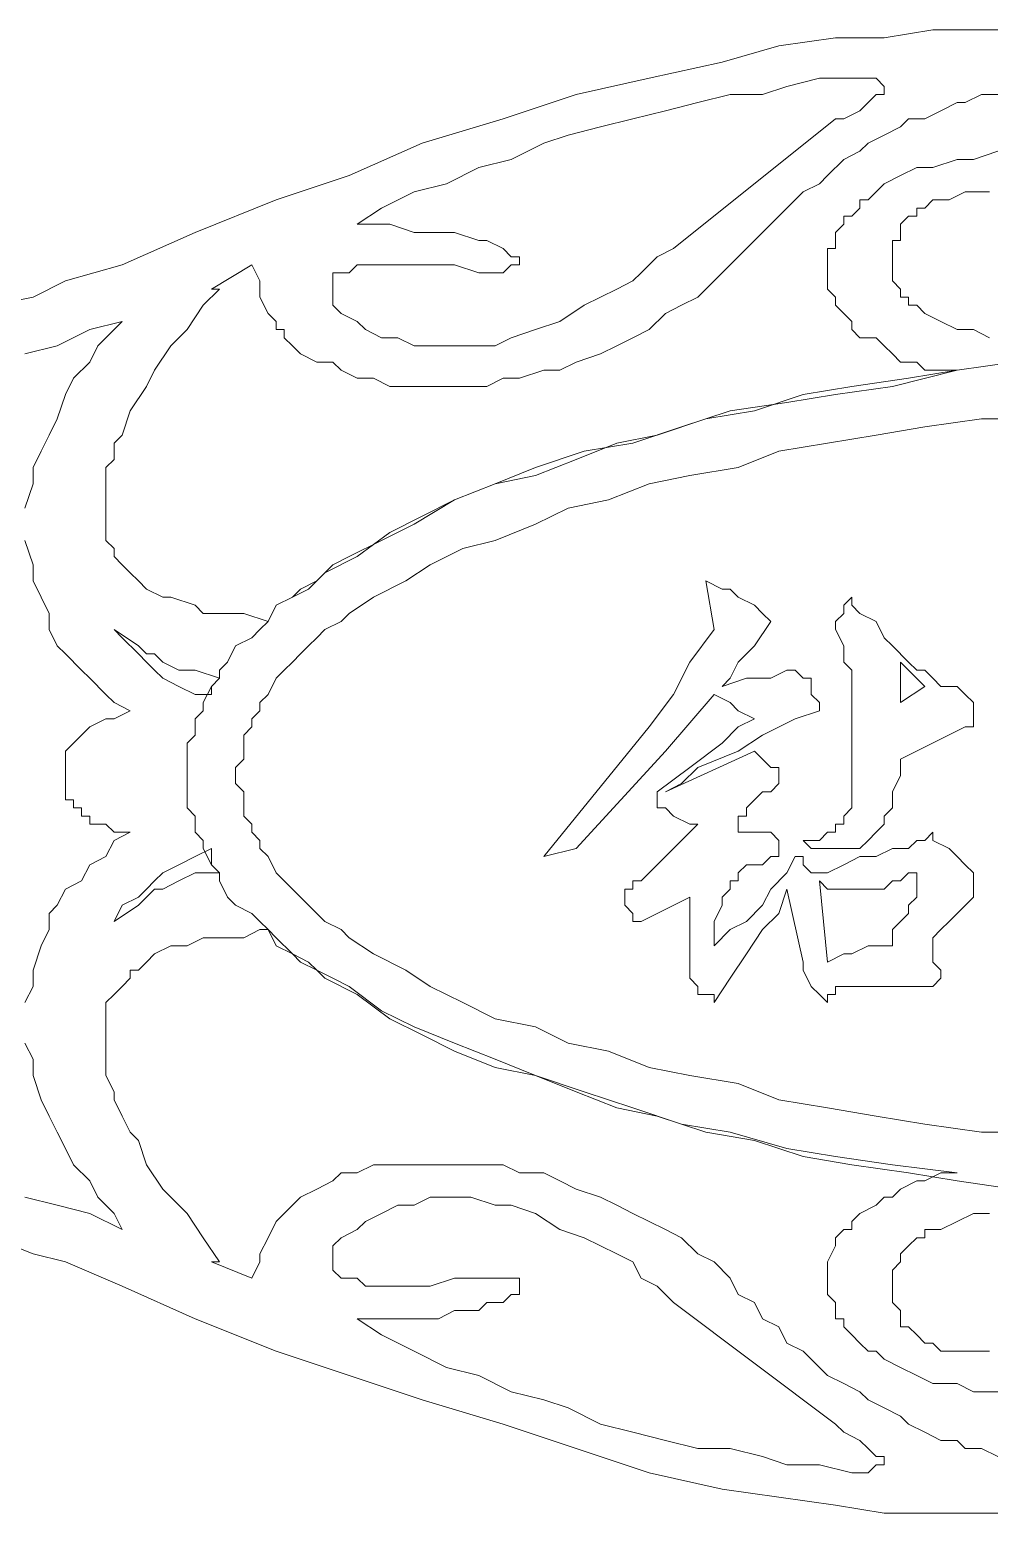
# Model space of a CAD drawing. Extents: x -66030 to 95157, y -13132 to 45879.
# Drawn here: x 401 to 863, y 9827 to 10541 of the extents above; entities that cross this region are included whole.
import ezdxf

# ---------------------------------------------------------------- set-up
doc = ezdxf.new("R2010")
doc.units = 0
doc.header["$LTSCALE"] = 100
doc.header["$MEASUREMENT"] = 0
doc.layers.get('0').update_dxf_attribs({"linetype": 'CONTINUOUS'})

msp = doc.modelspace()

# ---------------------------------------------------------------- linework, layer by layer
at = {"lineweight": 0}
for points in [[(875.26, 10541.37), (855.73, 10541.37), (836.2, 10541.37), (812.76, 10537.47), (789.33, 10537.47), (761.98, 10533.56), (734.64, 10525.75), (699.49, 10517.94), (664.34, 10510.12), (629.18, 10498.41), (590.12, 10486.69), (554.97, 10471.06), (519.81, 10459.35), (480.75, 10443.72), (445.6, 10428.1), (418.26, 10420.29), (402.64, 10412.48), (383.11, 10408.57)], [(875.26, 10541.37), (855.73, 10541.37), (836.2, 10541.37), (812.76, 10537.47), (789.33, 10537.47), (761.98, 10533.56), (734.64, 10525.75), (699.49, 10517.94), (664.34, 10510.12), (629.18, 10498.41), (590.12, 10486.69), (554.97, 10471.06), (519.81, 10459.35), (480.75, 10443.72), (445.6, 10428.1), (418.26, 10420.29), (402.64, 10412.48), (383.11, 10408.57)], [(867.45, 10482.78), (855.73, 10478.88), (847.92, 10478.88), (836.2, 10474.97), (828.39, 10474.97), (820.57, 10471.06), (812.76, 10467.16), (808.86, 10463.25), (804.95, 10459.35), (801.04, 10459.35), (801.04, 10455.44), (797.14, 10451.54), (793.23, 10451.54), (793.23, 10447.63), (789.33, 10443.72), (789.33, 10435.91), (785.42, 10435.91), (785.42, 10432.01), (785.42, 10428.1), (785.42, 10424.19), (785.42, 10420.29), (785.42, 10416.38), (789.33, 10412.48), (789.33, 10408.57), (793.23, 10404.66), (797.14, 10400.76), (797.14, 10396.85), (801.04, 10392.95), (808.86, 10392.95), (812.76, 10389.04), (816.67, 10385.13), (820.57, 10381.23), (828.39, 10381.23), (832.29, 10377.32), (840.1, 10377.32), (847.92, 10377.32), (847.92, 10377.32), (816.67, 10369.51), (789.33, 10365.6), (765.89, 10361.7), (738.55, 10357.79), (715.11, 10349.98), (691.68, 10342.17), (668.24, 10338.26), (644.81, 10330.45), (625.28, 10322.64), (605.75, 10314.83), (586.22, 10303.11), (570.59, 10295.3), (554.97, 10287.48), (547.16, 10283.58), (539.34, 10275.77), (535.44, 10271.86), (527.63, 10267.95), (519.81, 10264.05), (515.91, 10256.24), (504.19, 10260.14), (492.47, 10260.14), (484.66, 10260.14), (480.75, 10264.05), (469.04, 10267.95), (465.13, 10267.95), (457.32, 10271.86), (453.41, 10275.77), (449.51, 10279.67), (445.6, 10283.58), (441.69, 10287.48), (441.69, 10291.39), (437.79, 10295.3), (437.79, 10299.2), (437.79, 10303.11), (437.79, 10307.01), (437.79, 10314.83), (437.79, 10318.73), (437.79, 10322.64), (437.79, 10330.45), (441.69, 10334.36), (441.69, 10342.17), (445.6, 10346.07), (449.51, 10357.79), (457.32, 10369.51), (461.22, 10377.32), (469.04, 10389.04), (476.85, 10396.85), (484.66, 10408.57), (492.47, 10416.38), (488.57, 10416.38), (508.1, 10428.1), (512, 10420.29), (512, 10412.48), (515.91, 10404.66), (519.81, 10400.76), (519.81, 10396.85), (523.72, 10396.85), (523.72, 10392.95), (527.63, 10389.04), (531.53, 10385.13), (539.34, 10381.23), (547.16, 10381.23), (551.06, 10377.32), (558.87, 10373.42), (566.69, 10373.42), (574.5, 10369.51), (582.31, 10369.51), (594.03, 10369.51), (601.84, 10369.51), (609.65, 10369.51), (621.37, 10369.51), (629.18, 10373.42), (636.99, 10373.42), (648.71, 10377.32), (656.52, 10377.32), (664.34, 10381.23), (676.05, 10385.13), (683.86, 10389.04), (691.68, 10392.95), (699.49, 10396.85), (707.3, 10404.66), (715.11, 10408.57), (722.92, 10412.48), (730.74, 10420.29), (738.55, 10428.1), (742.45, 10432.01), (750.27, 10439.82), (754.17, 10443.72), (761.98, 10451.54), (765.89, 10455.44), (773.7, 10463.25), (781.51, 10467.16), (785.42, 10471.06), (793.23, 10478.88), (801.04, 10482.78), (804.95, 10486.69), (812.76, 10490.59), (820.57, 10494.5), (824.48, 10498.41), (832.29, 10498.41), (840.1, 10502.31), (847.92, 10506.22), (851.82, 10506.22), (859.63, 10510.12), (867.45, 10510.12)], [(867.45, 10482.78), (855.73, 10478.88), (847.92, 10478.88), (836.2, 10474.97), (828.39, 10474.97), (820.57, 10471.06), (812.76, 10467.16), (808.86, 10463.25), (804.95, 10459.35), (801.04, 10459.35), (801.04, 10455.44), (797.14, 10451.54), (793.23, 10451.54), (793.23, 10447.63), (789.33, 10443.72), (789.33, 10435.91), (785.42, 10435.91), (785.42, 10432.01), (785.42, 10428.1), (785.42, 10424.19), (785.42, 10420.29), (785.42, 10416.38), (789.33, 10412.48), (789.33, 10408.57), (793.23, 10404.66), (797.14, 10400.76), (797.14, 10396.85), (801.04, 10392.95), (808.86, 10392.95), (812.76, 10389.04), (816.67, 10385.13), (820.57, 10381.23), (828.39, 10381.23), (832.29, 10377.32), (840.1, 10377.32), (847.92, 10377.32), (847.92, 10377.32), (816.67, 10369.51), (789.33, 10365.6), (765.89, 10361.7), (738.55, 10357.79), (715.11, 10349.98), (691.68, 10342.17), (668.24, 10338.26), (644.81, 10330.45), (625.28, 10322.64), (605.75, 10314.83), (586.22, 10303.11), (570.59, 10295.3), (554.97, 10287.48), (547.16, 10283.58), (539.34, 10275.77), (535.44, 10271.86), (527.63, 10267.95), (519.81, 10264.05), (515.91, 10256.24), (504.19, 10260.14), (492.47, 10260.14), (484.66, 10260.14), (480.75, 10264.05), (469.04, 10267.95), (465.13, 10267.95), (457.32, 10271.86), (453.41, 10275.77), (449.51, 10279.67), (445.6, 10283.58), (441.69, 10287.48), (441.69, 10291.39), (437.79, 10295.3), (437.79, 10299.2), (437.79, 10303.11), (437.79, 10307.01), (437.79, 10314.83), (437.79, 10318.73), (437.79, 10322.64), (437.79, 10330.45), (441.69, 10334.36), (441.69, 10342.17), (445.6, 10346.07), (449.51, 10357.79), (457.32, 10369.51), (461.22, 10377.32), (469.04, 10389.04), (476.85, 10396.85), (484.66, 10408.57), (492.47, 10416.38), (488.57, 10416.38), (508.1, 10428.1), (512, 10420.29), (512, 10412.48), (515.91, 10404.66), (519.81, 10400.76), (519.81, 10396.85), (523.72, 10396.85), (523.72, 10392.95), (527.63, 10389.04), (531.53, 10385.13), (539.34, 10381.23), (547.16, 10381.23), (551.06, 10377.32), (558.87, 10373.42), (566.69, 10373.42), (574.5, 10369.51), (582.31, 10369.51), (594.03, 10369.51), (601.84, 10369.51), (609.65, 10369.51), (621.37, 10369.51), (629.18, 10373.42), (636.99, 10373.42), (648.71, 10377.32), (656.52, 10377.32), (664.34, 10381.23), (676.05, 10385.13), (683.86, 10389.04), (691.68, 10392.95), (699.49, 10396.85), (707.3, 10404.66), (715.11, 10408.57), (722.92, 10412.48), (730.74, 10420.29), (738.55, 10428.1), (742.45, 10432.01), (750.27, 10439.82), (754.17, 10443.72), (761.98, 10451.54), (765.89, 10455.44), (773.7, 10463.25), (781.51, 10467.16), (785.42, 10471.06), (793.23, 10478.88), (801.04, 10482.78), (804.95, 10486.69), (812.76, 10490.59), (820.57, 10494.5), (824.48, 10498.41), (832.29, 10498.41), (840.1, 10502.31), (847.92, 10506.22), (851.82, 10506.22), (859.63, 10510.12), (867.45, 10510.12)], [(863.54, 10392.95), (855.73, 10396.85), (847.92, 10396.85), (840.1, 10400.76), (832.29, 10404.66), (832.29, 10404.66), (828.39, 10408.57), (824.48, 10408.57), (824.48, 10412.48), (820.57, 10412.48), (820.57, 10416.38), (816.67, 10420.29), (816.67, 10424.19), (816.67, 10428.1), (816.67, 10428.1), (816.67, 10432.01), (816.67, 10435.91), (816.67, 10439.82), (820.57, 10439.82), (820.57, 10443.72), (820.57, 10447.63), (824.48, 10451.54), (828.39, 10451.54), (828.39, 10455.44), (832.29, 10455.44), (836.2, 10459.35), (840.1, 10459.35), (844.01, 10459.35), (851.82, 10463.25), (855.73, 10463.25), (859.63, 10463.25), (863.54, 10463.25)], [(863.54, 10392.95), (855.73, 10396.85), (847.92, 10396.85), (840.1, 10400.76), (832.29, 10404.66), (832.29, 10404.66), (828.39, 10408.57), (824.48, 10408.57), (824.48, 10412.48), (820.57, 10412.48), (820.57, 10416.38), (816.67, 10420.29), (816.67, 10424.19), (816.67, 10428.1), (816.67, 10428.1), (816.67, 10432.01), (816.67, 10435.91), (816.67, 10439.82), (820.57, 10439.82), (820.57, 10443.72), (820.57, 10447.63), (824.48, 10451.54), (828.39, 10451.54), (828.39, 10455.44), (832.29, 10455.44), (836.2, 10459.35), (840.1, 10459.35), (844.01, 10459.35), (851.82, 10463.25), (855.73, 10463.25), (859.63, 10463.25), (863.54, 10463.25)], [(398.73, 10385.13), (414.35, 10389.04), (429.98, 10396.85), (445.6, 10400.76), (441.69, 10396.85), (433.88, 10389.04), (429.98, 10381.23), (422.17, 10373.42), (418.26, 10365.6), (414.35, 10353.89), (410.45, 10346.07), (406.54, 10338.26), (402.64, 10330.45), (402.64, 10322.64), (398.73, 10310.92)], [(398.73, 10385.13), (414.35, 10389.04), (429.98, 10396.85), (445.6, 10400.76), (441.69, 10396.85), (433.88, 10389.04), (429.98, 10381.23), (422.17, 10373.42), (418.26, 10365.6), (414.35, 10353.89), (410.45, 10346.07), (406.54, 10338.26), (402.64, 10330.45), (402.64, 10322.64), (398.73, 10310.92)], [(875.26, 10381.23), (847.92, 10377.32), (824.48, 10373.42), (797.14, 10369.51), (773.7, 10365.6), (750.27, 10357.79), (726.83, 10353.89), (703.39, 10346.07), (683.86, 10342.17), (664.34, 10334.36), (644.81, 10326.54), (625.28, 10322.64), (605.75, 10314.83), (590.12, 10307.01), (574.5, 10299.2), (558.87, 10287.48), (543.25, 10279.67), (539.34, 10275.77), (531.53, 10271.86), (527.63, 10267.95), (519.81, 10264.05), (515.91, 10256.24), (512, 10252.33), (508.1, 10248.42), (500.28, 10244.52), (496.38, 10236.71), (492.47, 10232.8), (492.47, 10228.89), (488.57, 10224.99), (484.66, 10217.18), (484.66, 10213.27), (480.75, 10209.37), (480.75, 10201.55), (476.85, 10197.65), (476.85, 10193.74), (476.85, 10185.93), (476.85, 10182.02), (476.85, 10178.12), (476.85, 10170.31), (476.85, 10166.4), (480.75, 10162.49), (480.75, 10154.68), (484.66, 10150.78), (484.66, 10146.87), (488.57, 10139.06), (492.47, 10135.15), (492.47, 10131.25), (496.38, 10123.43), (500.28, 10119.53), (508.1, 10115.62), (512, 10111.72), (515.91, 10107.81), (519.81, 10100), (527.63, 10096.09), (531.53, 10092.19), (539.34, 10088.28), (543.25, 10084.37), (558.87, 10076.56), (574.5, 10064.84), (590.12, 10057.03), (605.75, 10049.22), (625.28, 10041.41), (644.81, 10037.5), (664.34, 10029.69), (683.86, 10021.88), (703.39, 10017.97), (726.83, 10010.16), (750.27, 10006.25), (773.7, 9998.44), (797.14, 9994.54), (824.48, 9990.63), (847.92, 9986.72), (875.26, 9982.82)], [(883.07, 10353.89), (859.63, 10353.89), (832.29, 10349.98), (808.86, 10346.07), (785.42, 10342.17), (761.98, 10338.26), (742.45, 10330.45), (719.02, 10326.54), (699.49, 10322.64), (679.96, 10314.83), (660.43, 10310.92), (644.81, 10303.11), (625.28, 10295.3), (609.65, 10291.39), (594.03, 10283.58), (582.31, 10275.77), (566.69, 10267.95), (554.97, 10260.14), (551.06, 10256.24), (543.25, 10252.33), (539.34, 10248.42), (535.44, 10244.52), (531.53, 10240.61), (527.63, 10236.71), (523.72, 10232.8), (519.81, 10228.89), (515.91, 10221.08), (512, 10217.18), (512, 10213.27), (508.1, 10209.37), (508.1, 10205.46), (504.19, 10201.55), (504.19, 10197.65), (504.19, 10189.84), (500.28, 10185.93), (500.28, 10182.02), (500.28, 10178.12), (504.19, 10174.21), (504.19, 10166.4), (504.19, 10162.49), (508.1, 10158.59), (508.1, 10154.68), (512, 10150.78), (512, 10146.87), (515.91, 10142.96), (519.81, 10135.15), (523.72, 10131.25), (527.63, 10127.34), (531.53, 10123.43), (535.44, 10119.53), (539.34, 10115.62), (543.25, 10111.72), (551.06, 10107.81), (554.97, 10103.9), (566.69, 10096.09), (582.31, 10088.28), (594.03, 10080.47), (609.65, 10072.66), (625.28, 10064.84), (644.81, 10060.94), (660.43, 10053.13), (679.96, 10049.22), (699.49, 10041.41), (719.02, 10037.5), (742.45, 10033.6), (761.98, 10025.78), (785.42, 10021.88), (808.86, 10017.97), (832.29, 10014.07), (859.63, 10010.16), (883.07, 10010.16)], [(398.73, 10295.3), (402.64, 10283.58), (402.64, 10275.77), (406.54, 10267.95), (410.45, 10260.14), (410.45, 10252.33), (414.35, 10244.52), (418.26, 10240.61), (426.07, 10232.8), (429.98, 10228.89), (437.79, 10221.08), (441.69, 10217.18), (449.51, 10213.27), (441.69, 10209.37), (437.79, 10209.37), (429.98, 10205.46), (429.98, 10205.46), (426.07, 10201.55), (426.07, 10201.55), (422.17, 10197.65), (422.17, 10197.65), (418.26, 10193.74), (418.26, 10193.74), (418.26, 10189.84), (418.26, 10185.93), (418.26, 10185.93), (418.26, 10185.93), (418.26, 10185.93), (418.26, 10182.02), (418.26, 10182.02), (418.26, 10182.02), (418.26, 10182.02), (418.26, 10178.12), (418.26, 10174.21), (418.26, 10174.21), (418.26, 10170.31), (422.17, 10170.31), (422.17, 10166.4), (426.07, 10166.4), (426.07, 10162.49), (429.98, 10162.49), (429.98, 10158.59), (437.79, 10158.59), (441.69, 10154.68), (449.51, 10154.68), (441.69, 10150.78), (437.79, 10142.96), (429.98, 10139.06), (426.07, 10131.25), (418.26, 10127.34), (414.35, 10119.53), (410.45, 10115.62), (410.45, 10107.81), (406.54, 10100), (402.64, 10088.28), (402.64, 10080.47), (398.73, 10072.66)], [(398.73, 10295.3), (402.64, 10283.58), (402.64, 10275.77), (406.54, 10267.95), (410.45, 10260.14), (410.45, 10252.33), (414.35, 10244.52), (418.26, 10240.61), (426.07, 10232.8), (429.98, 10228.89), (437.79, 10221.08), (441.69, 10217.18), (449.51, 10213.27), (441.69, 10209.37), (437.79, 10209.37), (429.98, 10205.46), (429.98, 10205.46), (426.07, 10201.55), (426.07, 10201.55), (422.17, 10197.65), (422.17, 10197.65), (418.26, 10193.74), (418.26, 10193.74), (418.26, 10189.84), (418.26, 10185.93), (418.26, 10185.93), (418.26, 10185.93), (418.26, 10185.93), (418.26, 10182.02), (418.26, 10182.02), (418.26, 10182.02), (418.26, 10182.02), (418.26, 10178.12), (418.26, 10174.21), (418.26, 10174.21), (418.26, 10170.31), (422.17, 10170.31), (422.17, 10166.4), (426.07, 10166.4), (426.07, 10162.49), (429.98, 10162.49), (429.98, 10158.59), (437.79, 10158.59), (441.69, 10154.68), (449.51, 10154.68), (441.69, 10150.78), (437.79, 10142.96), (429.98, 10139.06), (426.07, 10131.25), (418.26, 10127.34), (414.35, 10119.53), (410.45, 10115.62), (410.45, 10107.81), (406.54, 10100), (402.64, 10088.28), (402.64, 10080.47), (398.73, 10072.66)], [(867.45, 9885.17), (855.73, 9885.17), (847.92, 9889.08), (836.2, 9889.08), (828.39, 9892.98), (820.57, 9896.89), (812.76, 9900.79), (808.86, 9904.7), (804.95, 9904.7), (801.04, 9908.61), (801.04, 9908.61), (797.14, 9912.51), (793.23, 9916.42), (793.23, 9920.32), (789.33, 9920.32), (789.33, 9928.14), (785.42, 9932.04), (785.42, 9935.95), (785.42, 9935.95), (785.42, 9939.85), (785.42, 9943.76), (785.42, 9947.67), (789.33, 9955.48), (789.33, 9959.38), (793.23, 9963.29), (797.14, 9963.29), (797.14, 9967.2), (801.04, 9971.1), (808.86, 9975.01), (812.76, 9978.91), (816.67, 9978.91), (820.57, 9982.82), (828.39, 9986.72), (832.29, 9986.72), (840.1, 9990.63), (847.92, 9990.63), (847.92, 9990.63), (816.67, 9994.54), (789.33, 9998.44), (765.89, 10002.35), (738.55, 10010.16), (715.11, 10014.07), (691.68, 10021.88), (668.24, 10029.69), (644.81, 10037.5), (625.28, 10045.31), (605.75, 10053.13), (586.22, 10060.94), (570.59, 10068.75), (554.97, 10080.47), (547.16, 10084.37), (539.34, 10088.28), (535.44, 10092.19), (527.63, 10096.09), (519.81, 10103.9), (515.91, 10107.81), (512, 10107.81), (504.19, 10103.9), (496.38, 10103.9), (484.66, 10103.9), (476.85, 10100), (469.04, 10100), (461.22, 10096.09), (457.32, 10092.19), (453.41, 10088.28), (449.51, 10088.28), (449.51, 10084.37), (445.6, 10080.47), (441.69, 10076.56), (437.79, 10072.66), (437.79, 10064.84), (437.79, 10060.94), (437.79, 10053.13), (437.79, 10049.22), (437.79, 10041.41), (437.79, 10037.5), (441.69, 10029.69), (441.69, 10025.78), (445.6, 10017.97), (449.51, 10010.16), (453.41, 10006.25), (457.32, 9994.54), (465.13, 9982.82), (476.85, 9971.1), (484.66, 9959.38), (492.47, 9947.67), (488.57, 9947.67), (508.1, 9939.85), (512, 9947.67), (512, 9951.57), (515.91, 9959.38), (519.81, 9967.2), (519.81, 9967.2), (523.72, 9971.1), (523.72, 9971.1), (527.63, 9975.01), (531.53, 9978.91), (539.34, 9982.82), (547.16, 9986.72), (551.06, 9990.63), (558.87, 9990.63), (566.69, 9994.54), (574.5, 9994.54), (582.31, 9994.54), (594.03, 9994.54), (601.84, 9994.54), (609.65, 9994.54), (621.37, 9994.54), (629.18, 9994.54), (636.99, 9990.63), (648.71, 9990.63), (656.52, 9986.72), (664.34, 9982.82), (676.05, 9978.91), (683.86, 9975.01), (691.68, 9971.1), (699.49, 9967.2), (707.3, 9963.29), (715.11, 9959.38), (722.92, 9951.57), (730.74, 9947.67), (738.55, 9939.85), (742.45, 9932.04), (750.27, 9928.14), (754.17, 9920.32), (761.98, 9916.42), (765.89, 9908.61), (773.7, 9904.7), (781.51, 9896.89), (785.42, 9892.98), (793.23, 9889.08), (801.04, 9885.17), (804.95, 9881.26), (812.76, 9877.36), (820.57, 9873.45), (824.48, 9869.55), (832.29, 9865.64), (840.1, 9861.73), (847.92, 9861.73), (851.82, 9857.83), (859.63, 9857.83), (867.45, 9853.92)], [(867.45, 9885.17), (855.73, 9885.17), (847.92, 9889.08), (836.2, 9889.08), (828.39, 9892.98), (820.57, 9896.89), (812.76, 9900.79), (808.86, 9904.7), (804.95, 9904.7), (801.04, 9908.61), (801.04, 9908.61), (797.14, 9912.51), (793.23, 9916.42), (793.23, 9920.32), (789.33, 9920.32), (789.33, 9928.14), (785.42, 9932.04), (785.42, 9935.95), (785.42, 9935.95), (785.42, 9939.85), (785.42, 9943.76), (785.42, 9947.67), (789.33, 9955.48), (789.33, 9959.38), (793.23, 9963.29), (797.14, 9963.29), (797.14, 9967.2), (801.04, 9971.1), (808.86, 9975.01), (812.76, 9978.91), (816.67, 9978.91), (820.57, 9982.82), (828.39, 9986.72), (832.29, 9986.72), (840.1, 9990.63), (847.92, 9990.63), (847.92, 9990.63), (816.67, 9994.54), (789.33, 9998.44), (765.89, 10002.35), (738.55, 10010.16), (715.11, 10014.07), (691.68, 10021.88), (668.24, 10029.69), (644.81, 10037.5), (625.28, 10045.31), (605.75, 10053.13), (586.22, 10060.94), (570.59, 10068.75), (554.97, 10080.47), (547.16, 10084.37), (539.34, 10088.28), (535.44, 10092.19), (527.63, 10096.09), (519.81, 10103.9), (515.91, 10107.81), (512, 10107.81), (504.19, 10103.9), (496.38, 10103.9), (484.66, 10103.9), (476.85, 10100), (469.04, 10100), (461.22, 10096.09), (457.32, 10092.19), (453.41, 10088.28), (449.51, 10088.28), (449.51, 10084.37), (445.6, 10080.47), (441.69, 10076.56), (437.79, 10072.66), (437.79, 10064.84), (437.79, 10060.94), (437.79, 10053.13), (437.79, 10049.22), (437.79, 10041.41), (437.79, 10037.5), (441.69, 10029.69), (441.69, 10025.78), (445.6, 10017.97), (449.51, 10010.16), (453.41, 10006.25), (457.32, 9994.54), (465.13, 9982.82), (476.85, 9971.1), (484.66, 9959.38), (492.47, 9947.67), (488.57, 9947.67), (508.1, 9939.85), (512, 9947.67), (512, 9951.57), (515.91, 9959.38), (519.81, 9967.2), (519.81, 9967.2), (523.72, 9971.1), (523.72, 9971.1), (527.63, 9975.01), (531.53, 9978.91), (539.34, 9982.82), (547.16, 9986.72), (551.06, 9990.63), (558.87, 9990.63), (566.69, 9994.54), (574.5, 9994.54), (582.31, 9994.54), (594.03, 9994.54), (601.84, 9994.54), (609.65, 9994.54), (621.37, 9994.54), (629.18, 9994.54), (636.99, 9990.63), (648.71, 9990.63), (656.52, 9986.72), (664.34, 9982.82), (676.05, 9978.91), (683.86, 9975.01), (691.68, 9971.1), (699.49, 9967.2), (707.3, 9963.29), (715.11, 9959.38), (722.92, 9951.57), (730.74, 9947.67), (738.55, 9939.85), (742.45, 9932.04), (750.27, 9928.14), (754.17, 9920.32), (761.98, 9916.42), (765.89, 9908.61), (773.7, 9904.7), (781.51, 9896.89), (785.42, 9892.98), (793.23, 9889.08), (801.04, 9885.17), (804.95, 9881.26), (812.76, 9877.36), (820.57, 9873.45), (824.48, 9869.55), (832.29, 9865.64), (840.1, 9861.73), (847.92, 9861.73), (851.82, 9857.83), (859.63, 9857.83), (867.45, 9853.92)], [(398.73, 10053.13), (402.64, 10045.31), (402.64, 10037.5), (406.54, 10025.78), (410.45, 10017.97), (414.35, 10010.16), (418.26, 10002.35), (422.17, 9994.54), (429.98, 9986.72), (433.88, 9978.91), (441.69, 9971.1), (445.6, 9963.29), (429.98, 9971.1), (414.35, 9975.01), (398.73, 9978.91)], [(398.73, 10053.13), (402.64, 10045.31), (402.64, 10037.5), (406.54, 10025.78), (410.45, 10017.97), (414.35, 10010.16), (418.26, 10002.35), (422.17, 9994.54), (429.98, 9986.72), (433.88, 9978.91), (441.69, 9971.1), (445.6, 9963.29), (429.98, 9971.1), (414.35, 9975.01), (398.73, 9978.91)], [(863.54, 9971.1), (855.73, 9971.1), (847.92, 9967.2), (840.1, 9963.29), (832.29, 9963.29), (832.29, 9959.38), (828.39, 9959.38), (824.48, 9955.48), (824.48, 9955.48), (820.57, 9951.57), (820.57, 9947.67), (816.67, 9943.76), (816.67, 9943.76), (816.67, 9939.85), (816.67, 9935.95), (816.67, 9935.95), (816.67, 9932.04), (816.67, 9928.14), (820.57, 9924.23), (820.57, 9920.32), (820.57, 9916.42), (824.48, 9916.42), (828.39, 9912.51), (828.39, 9912.51), (832.29, 9908.61), (836.2, 9908.61), (840.1, 9904.7), (844.01, 9904.7), (851.82, 9904.7), (855.73, 9904.7), (859.63, 9904.7), (863.54, 9904.7)], [(863.54, 9971.1), (855.73, 9971.1), (847.92, 9967.2), (840.1, 9963.29), (832.29, 9963.29), (832.29, 9959.38), (828.39, 9959.38), (824.48, 9955.48), (824.48, 9955.48), (820.57, 9951.57), (820.57, 9947.67), (816.67, 9943.76), (816.67, 9943.76), (816.67, 9939.85), (816.67, 9935.95), (816.67, 9935.95), (816.67, 9932.04), (816.67, 9928.14), (820.57, 9924.23), (820.57, 9920.32), (820.57, 9916.42), (824.48, 9916.42), (828.39, 9912.51), (828.39, 9912.51), (832.29, 9908.61), (836.2, 9908.61), (840.1, 9904.7), (844.01, 9904.7), (851.82, 9904.7), (855.73, 9904.7), (859.63, 9904.7), (863.54, 9904.7)], [(383.11, 9959.38), (402.64, 9951.57), (418.26, 9947.67), (445.6, 9935.95), (480.75, 9920.32), (519.81, 9904.7), (554.97, 9892.98), (590.12, 9881.26), (629.18, 9869.55), (664.34, 9857.83), (699.49, 9846.11), (734.64, 9838.3), (761.98, 9834.39), (789.33, 9830.49), (812.76, 9826.58), (836.2, 9826.58), (855.73, 9826.58), (875.26, 9826.58)], [(383.11, 9959.38), (402.64, 9951.57), (418.26, 9947.67), (445.6, 9935.95), (480.75, 9920.32), (519.81, 9904.7), (554.97, 9892.98), (590.12, 9881.26), (629.18, 9869.55), (664.34, 9857.83), (699.49, 9846.11), (734.64, 9838.3), (761.98, 9834.39), (789.33, 9830.49), (812.76, 9826.58), (836.2, 9826.58), (855.73, 9826.58), (875.26, 9826.58)]]:
    msp.add_lwpolyline(points, dxfattribs=at)
for points in [[(797.14, 10517.94), (781.51, 10517.94), (765.89, 10514.03), (754.17, 10510.12), (738.55, 10510.12), (722.92, 10506.22), (707.3, 10502.31), (691.68, 10498.41), (676.05, 10494.5), (660.43, 10490.59), (648.71, 10486.69), (633.09, 10478.88), (617.46, 10474.97), (601.84, 10467.16), (586.22, 10463.25), (570.59, 10455.44), (558.87, 10447.63), (574.5, 10447.63), (586.22, 10443.72), (597.93, 10443.72), (605.75, 10443.72), (617.46, 10439.82), (621.37, 10439.82), (629.18, 10435.91), (633.09, 10432.01), (636.99, 10432.01), (636.99, 10432.01), (636.99, 10432.01), (636.99, 10428.1), (636.99, 10428.1), (636.99, 10428.1), (636.99, 10428.1), (633.09, 10428.1), (629.18, 10424.19), (625.28, 10424.19), (617.46, 10424.19), (605.75, 10428.1), (594.03, 10428.1), (586.22, 10428.1), (578.4, 10428.1), (570.59, 10428.1), (562.78, 10428.1), (558.87, 10428.1), (554.97, 10424.19), (551.06, 10424.19), (547.16, 10424.19), (547.16, 10420.29), (547.16, 10420.29), (547.16, 10416.38), (547.16, 10416.38), (547.16, 10412.48), (547.16, 10408.57), (551.06, 10404.66), (558.87, 10400.76), (562.78, 10396.85), (570.59, 10392.95), (578.4, 10392.95), (586.22, 10389.04), (594.03, 10389.04), (605.75, 10389.04), (613.56, 10389.04), (617.46, 10389.04), (625.28, 10389.04), (633.09, 10392.95), (644.81, 10396.85), (656.52, 10400.76), (668.24, 10408.57), (683.86, 10416.38), (691.68, 10420.29), (695.58, 10424.19), (703.39, 10432.01), (711.21, 10435.91), (789.33, 10498.41), (793.23, 10498.41), (801.04, 10502.31), (804.95, 10506.22), (808.86, 10510.12), (812.76, 10510.12), (812.76, 10514.03), (812.76, 10514.03), (812.76, 10514.03), (812.76, 10514.03), (808.86, 10517.94), (808.86, 10517.94), (804.95, 10517.94), (797.14, 10517.94)], [(797.14, 10517.94), (781.51, 10517.94), (765.89, 10514.03), (754.17, 10510.12), (738.55, 10510.12), (722.92, 10506.22), (707.3, 10502.31), (691.68, 10498.41), (676.05, 10494.5), (660.43, 10490.59), (648.71, 10486.69), (633.09, 10478.88), (617.46, 10474.97), (601.84, 10467.16), (586.22, 10463.25), (570.59, 10455.44), (558.87, 10447.63), (574.5, 10447.63), (586.22, 10443.72), (597.93, 10443.72), (605.75, 10443.72), (617.46, 10439.82), (621.37, 10439.82), (629.18, 10435.91), (633.09, 10432.01), (636.99, 10432.01), (636.99, 10432.01), (636.99, 10432.01), (636.99, 10428.1), (636.99, 10428.1), (636.99, 10428.1), (636.99, 10428.1), (633.09, 10428.1), (629.18, 10424.19), (625.28, 10424.19), (617.46, 10424.19), (605.75, 10428.1), (594.03, 10428.1), (586.22, 10428.1), (578.4, 10428.1), (570.59, 10428.1), (562.78, 10428.1), (558.87, 10428.1), (554.97, 10424.19), (551.06, 10424.19), (547.16, 10424.19), (547.16, 10420.29), (547.16, 10420.29), (547.16, 10416.38), (547.16, 10416.38), (547.16, 10412.48), (547.16, 10408.57), (551.06, 10404.66), (558.87, 10400.76), (562.78, 10396.85), (570.59, 10392.95), (578.4, 10392.95), (586.22, 10389.04), (594.03, 10389.04), (605.75, 10389.04), (613.56, 10389.04), (617.46, 10389.04), (625.28, 10389.04), (633.09, 10392.95), (644.81, 10396.85), (656.52, 10400.76), (668.24, 10408.57), (683.86, 10416.38), (691.68, 10420.29), (695.58, 10424.19), (703.39, 10432.01), (711.21, 10435.91), (789.33, 10498.41), (793.23, 10498.41), (801.04, 10502.31), (804.95, 10506.22), (808.86, 10510.12), (812.76, 10510.12), (812.76, 10514.03), (812.76, 10514.03), (812.76, 10514.03), (812.76, 10514.03), (808.86, 10517.94), (808.86, 10517.94), (804.95, 10517.94), (797.14, 10517.94)], [(855.73, 10123.43), (847.92, 10115.62), (844.01, 10111.72), (840.1, 10107.81), (836.2, 10103.9), (836.2, 10100), (836.2, 10096.09), (836.2, 10092.19), (840.1, 10088.28), (840.1, 10088.28), (840.1, 10084.37), (840.1, 10084.37), (836.2, 10080.47), (836.2, 10080.47), (836.2, 10080.47), (828.39, 10080.47), (824.48, 10080.47), (820.57, 10080.47), (801.04, 10080.47), (797.14, 10080.47), (793.23, 10080.47), (789.33, 10080.47), (789.33, 10076.56), (785.42, 10076.56), (785.42, 10072.66), (781.51, 10076.56), (781.51, 10076.56), (777.61, 10080.47), (773.7, 10088.28), (773.7, 10092.19), (765.89, 10127.34), (761.98, 10115.62), (754.17, 10107.81), (746.36, 10096.09), (738.55, 10084.37), (730.74, 10072.66), (730.74, 10076.56), (726.83, 10076.56), (722.92, 10076.56), (722.92, 10080.47), (722.92, 10080.47), (719.02, 10084.37), (719.02, 10084.37), (719.02, 10088.28), (719.02, 10111.72), (719.02, 10123.43), (695.58, 10111.72), (695.58, 10111.72), (691.68, 10111.72), (691.68, 10115.62), (691.68, 10115.62), (687.77, 10119.53), (687.77, 10119.53), (687.77, 10123.43), (687.77, 10123.43), (687.77, 10127.34), (687.77, 10127.34), (691.68, 10127.34), (691.68, 10131.25), (695.58, 10131.25), (699.49, 10135.15), (707.3, 10142.96), (711.21, 10146.87), (715.11, 10150.78), (719.02, 10154.68), (722.92, 10158.59), (719.02, 10158.59), (719.02, 10158.59), (711.21, 10162.49), (707.3, 10166.4), (703.39, 10166.4), (703.39, 10166.4), (703.39, 10170.31), (703.39, 10170.31), (703.39, 10170.31), (703.39, 10174.21), (703.39, 10174.21), (719.02, 10185.93), (734.64, 10197.65), (742.45, 10205.46), (750.27, 10209.37), (742.45, 10213.27), (738.55, 10217.18), (730.74, 10221.08), (707.3, 10193.74), (664.34, 10146.87), (648.71, 10142.96), (699.49, 10205.46), (711.21, 10221.08), (719.02, 10236.71), (730.74, 10252.33), (726.83, 10275.77), (734.64, 10271.86), (738.55, 10271.86), (742.45, 10267.95), (750.27, 10264.05), (754.17, 10260.14), (758.08, 10256.24), (750.27, 10244.52), (746.36, 10240.61), (742.45, 10236.71), (738.55, 10228.89), (734.64, 10224.99), (746.36, 10228.89), (754.17, 10228.89), (758.08, 10228.89), (765.89, 10232.8), (769.8, 10232.8), (773.7, 10228.89), (777.61, 10228.89), (777.61, 10224.99), (777.61, 10221.08), (781.51, 10217.18), (781.51, 10213.27), (769.8, 10209.37), (754.17, 10201.55), (742.45, 10193.74), (722.92, 10185.93), (715.11, 10178.12), (707.3, 10174.21), (707.3, 10174.21), (750.27, 10193.74), (754.17, 10189.84), (758.08, 10185.93), (761.98, 10185.93), (761.98, 10185.93), (761.98, 10182.02), (761.98, 10182.02), (761.98, 10178.12), (761.98, 10178.12), (761.98, 10178.12), (758.08, 10174.21), (754.17, 10174.21), (750.27, 10170.31), (750.27, 10170.31), (746.36, 10166.4), (746.36, 10166.4), (746.36, 10162.49), (742.45, 10162.49), (742.45, 10158.59), (742.45, 10158.59), (742.45, 10154.68), (746.36, 10154.68), (750.27, 10154.68), (750.27, 10154.68), (754.17, 10154.68), (758.08, 10154.68), (758.08, 10154.68), (761.98, 10150.78), (761.98, 10150.78), (761.98, 10146.87), (761.98, 10142.96), (758.08, 10142.96), (754.17, 10139.06), (746.36, 10139.06), (742.45, 10135.15), (742.45, 10131.25), (738.55, 10131.25), (738.55, 10127.34), (734.64, 10123.43), (734.64, 10119.53), (730.74, 10111.72), (730.74, 10107.81), (730.74, 10103.9), (730.74, 10100), (738.55, 10107.81), (746.36, 10111.72), (754.17, 10119.53), (758.08, 10127.34), (765.89, 10135.15), (769.8, 10142.96), (773.7, 10142.96), (773.7, 10139.06), (773.7, 10139.06), (773.7, 10139.06), (777.61, 10135.15), (781.51, 10135.15), (785.42, 10135.15), (793.23, 10139.06), (801.04, 10142.96), (804.95, 10142.96), (808.86, 10142.96), (816.67, 10146.87), (824.48, 10146.87), (828.39, 10150.78), (832.29, 10150.78), (836.2, 10154.68), (836.2, 10154.68), (836.2, 10150.78), (844.01, 10146.87), (847.92, 10142.96), (851.82, 10139.06), (851.82, 10139.06), (855.73, 10135.15), (855.73, 10135.15), (855.73, 10131.25), (855.73, 10131.25), (855.73, 10127.34), (855.73, 10127.34), (855.73, 10123.43)], [(851.82, 10205.46), (820.57, 10189.84), (820.57, 10182.02), (816.67, 10174.21), (816.67, 10166.4), (812.76, 10162.49), (812.76, 10158.59), (808.86, 10154.68), (804.95, 10150.78), (804.95, 10150.78), (801.04, 10146.87), (797.14, 10146.87), (793.23, 10146.87), (789.33, 10146.87), (789.33, 10146.87), (785.42, 10146.87), (781.51, 10146.87), (781.51, 10146.87), (777.61, 10146.87), (773.7, 10150.78), (781.51, 10150.78), (781.51, 10150.78), (785.42, 10154.68), (789.33, 10154.68), (789.33, 10158.59), (789.33, 10158.59), (793.23, 10158.59), (793.23, 10162.49), (797.14, 10166.4), (797.14, 10178.12), (797.14, 10189.84), (797.14, 10201.55), (797.14, 10213.27), (797.14, 10224.99), (797.14, 10232.8), (793.23, 10236.71), (793.23, 10244.52), (789.33, 10252.33), (789.33, 10252.33), (789.33, 10256.24), (793.23, 10260.14), (793.23, 10264.05), (793.23, 10264.05), (797.14, 10267.95), (797.14, 10264.05), (801.04, 10260.14), (808.86, 10256.24), (812.76, 10248.42), (816.67, 10244.52), (824.48, 10236.71), (828.39, 10232.8), (832.29, 10232.8), (836.2, 10228.89), (840.1, 10224.99), (844.01, 10224.99), (847.92, 10224.99), (851.82, 10221.08), (855.73, 10217.18), (855.73, 10217.18), (855.73, 10213.27), (855.73, 10213.27), (855.73, 10209.37), (855.73, 10209.37), (855.73, 10205.46), (851.82, 10205.46), (851.82, 10205.46)], [(488.57, 10221.08), (480.75, 10221.08), (472.94, 10224.99), (465.13, 10228.89), (461.22, 10232.8), (457.32, 10236.71), (453.41, 10240.61), (445.6, 10248.42), (441.69, 10252.33), (453.41, 10244.52), (457.32, 10240.61), (461.22, 10240.61), (465.13, 10236.71), (472.94, 10232.8), (480.75, 10232.8), (492.47, 10228.89), (488.57, 10224.99), (488.57, 10221.08)], [(488.57, 10221.08), (480.75, 10221.08), (472.94, 10224.99), (465.13, 10228.89), (461.22, 10232.8), (457.32, 10236.71), (453.41, 10240.61), (445.6, 10248.42), (441.69, 10252.33), (453.41, 10244.52), (457.32, 10240.61), (461.22, 10240.61), (465.13, 10236.71), (472.94, 10232.8), (480.75, 10232.8), (492.47, 10228.89), (488.57, 10224.99), (488.57, 10221.08)], [(820.57, 10236.71), (820.57, 10236.71), (820.57, 10232.8), (820.57, 10224.99), (820.57, 10221.08), (820.57, 10221.08), (820.57, 10217.18), (820.57, 10217.18), (832.29, 10224.99), (820.57, 10236.71)], [(488.57, 10146.87), (480.75, 10142.96), (472.94, 10139.06), (465.13, 10135.15), (461.22, 10131.25), (457.32, 10127.34), (453.41, 10123.43), (445.6, 10119.53), (441.69, 10111.72), (453.41, 10119.53), (457.32, 10123.43), (461.22, 10127.34), (465.13, 10127.34), (472.94, 10131.25), (480.75, 10135.15), (492.47, 10135.15), (488.57, 10139.06), (488.57, 10146.87)], [(488.57, 10146.87), (480.75, 10142.96), (472.94, 10139.06), (465.13, 10135.15), (461.22, 10131.25), (457.32, 10127.34), (453.41, 10123.43), (445.6, 10119.53), (441.69, 10111.72), (453.41, 10119.53), (457.32, 10123.43), (461.22, 10127.34), (465.13, 10127.34), (472.94, 10131.25), (480.75, 10135.15), (492.47, 10135.15), (488.57, 10139.06), (488.57, 10146.87)], [(824.48, 10135.15), (820.57, 10131.25), (816.67, 10131.25), (812.76, 10127.34), (808.86, 10127.34), (801.04, 10127.34), (797.14, 10127.34), (793.23, 10127.34), (789.33, 10127.34), (785.42, 10127.34), (781.51, 10131.25), (785.42, 10092.19), (793.23, 10096.09), (797.14, 10096.09), (804.95, 10100), (808.86, 10100), (816.67, 10100), (816.67, 10107.81), (824.48, 10115.62), (824.48, 10119.53), (828.39, 10123.43), (828.39, 10127.34), (828.39, 10127.34), (828.39, 10131.25), (828.39, 10131.25), (828.39, 10135.15), (824.48, 10135.15)], [(797.14, 9846.11), (781.51, 9850.02), (765.89, 9850.02), (754.17, 9853.92), (738.55, 9857.83), (722.92, 9857.83), (707.3, 9861.73), (691.68, 9865.64), (676.05, 9869.55), (660.43, 9877.36), (648.71, 9881.26), (633.09, 9885.17), (617.46, 9892.98), (601.84, 9896.89), (586.22, 9904.7), (570.59, 9912.51), (558.87, 9920.32), (574.5, 9920.32), (586.22, 9920.32), (597.93, 9920.32), (605.75, 9924.23), (617.46, 9924.23), (621.37, 9928.14), (629.18, 9928.14), (633.09, 9932.04), (636.99, 9932.04), (636.99, 9935.95), (636.99, 9935.95), (636.99, 9935.95), (636.99, 9935.95), (636.99, 9935.95), (636.99, 9939.85), (633.09, 9939.85), (629.18, 9939.85), (625.28, 9939.85), (617.46, 9939.85), (605.75, 9939.85), (594.03, 9935.95), (586.22, 9935.95), (578.4, 9935.95), (570.59, 9935.95), (562.78, 9935.95), (558.87, 9939.85), (554.97, 9939.85), (551.06, 9939.85), (547.16, 9943.76), (547.16, 9943.76), (547.16, 9943.76), (547.16, 9947.67), (547.16, 9951.57), (547.16, 9955.48), (547.16, 9955.48), (551.06, 9959.38), (558.87, 9963.29), (562.78, 9967.2), (570.59, 9971.1), (578.4, 9975.01), (586.22, 9975.01), (594.03, 9978.91), (605.75, 9978.91), (613.56, 9978.91), (625.28, 9975.01), (633.09, 9975.01), (644.81, 9971.1), (656.52, 9963.29), (668.24, 9959.38), (683.86, 9951.57), (691.68, 9947.67), (695.58, 9939.85), (703.39, 9935.95), (711.21, 9928.14), (789.33, 9869.55), (793.23, 9865.64), (801.04, 9861.73), (804.95, 9857.83), (808.86, 9853.92), (812.76, 9853.92), (812.76, 9853.92), (812.76, 9850.02), (812.76, 9850.02), (812.76, 9850.02), (808.86, 9850.02), (808.86, 9850.02), (804.95, 9846.11), (797.14, 9846.11)], [(797.14, 9846.11), (781.51, 9850.02), (765.89, 9850.02), (754.17, 9853.92), (738.55, 9857.83), (722.92, 9857.83), (707.3, 9861.73), (691.68, 9865.64), (676.05, 9869.55), (660.43, 9877.36), (648.71, 9881.26), (633.09, 9885.17), (617.46, 9892.98), (601.84, 9896.89), (586.22, 9904.7), (570.59, 9912.51), (558.87, 9920.32), (574.5, 9920.32), (586.22, 9920.32), (597.93, 9920.32), (605.75, 9924.23), (617.46, 9924.23), (621.37, 9928.14), (629.18, 9928.14), (633.09, 9932.04), (636.99, 9932.04), (636.99, 9935.95), (636.99, 9935.95), (636.99, 9935.95), (636.99, 9935.95), (636.99, 9935.95), (636.99, 9939.85), (633.09, 9939.85), (629.18, 9939.85), (625.28, 9939.85), (617.46, 9939.85), (605.75, 9939.85), (594.03, 9935.95), (586.22, 9935.95), (578.4, 9935.95), (570.59, 9935.95), (562.78, 9935.95), (558.87, 9939.85), (554.97, 9939.85), (551.06, 9939.85), (547.16, 9943.76), (547.16, 9943.76), (547.16, 9943.76), (547.16, 9947.67), (547.16, 9951.57), (547.16, 9955.48), (547.16, 9955.48), (551.06, 9959.38), (558.87, 9963.29), (562.78, 9967.2), (570.59, 9971.1), (578.4, 9975.01), (586.22, 9975.01), (594.03, 9978.91), (605.75, 9978.91), (613.56, 9978.91), (625.28, 9975.01), (633.09, 9975.01), (644.81, 9971.1), (656.52, 9963.29), (668.24, 9959.38), (683.86, 9951.57), (691.68, 9947.67), (695.58, 9939.85), (703.39, 9935.95), (711.21, 9928.14), (789.33, 9869.55), (793.23, 9865.64), (801.04, 9861.73), (804.95, 9857.83), (808.86, 9853.92), (812.76, 9853.92), (812.76, 9853.92), (812.76, 9850.02), (812.76, 9850.02), (812.76, 9850.02), (808.86, 9850.02), (808.86, 9850.02), (804.95, 9846.11), (797.14, 9846.11)]]:
    msp.add_lwpolyline(points, close=True, dxfattribs=at)

doc.saveas('drawing.dxf')
